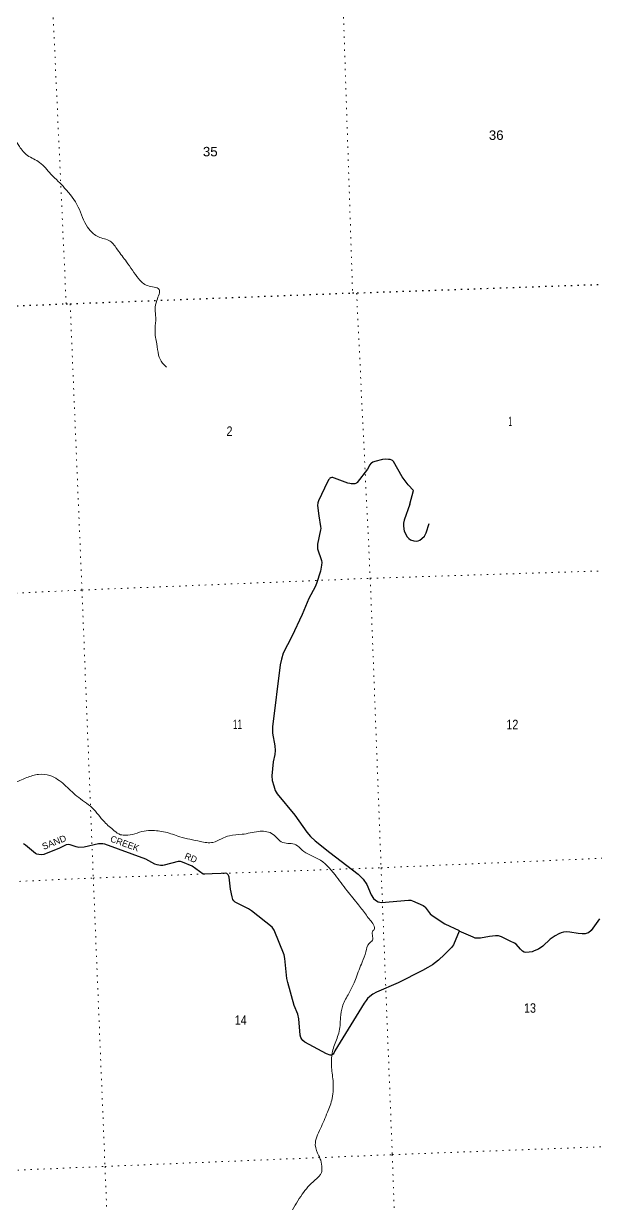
# Model space of a CAD drawing. Header units: feet. Extents: x 727543 to 978287, y 379550 to 572970.
# Drawn here: x 888294 to 898883, y 490295 to 512144 of the extents above; entities that cross this region are included whole.
import ezdxf
from ezdxf.enums import TextEntityAlignment as Align

# ---------------------------------------------------------------- set-up
doc = ezdxf.new("R2010")
doc.units = ezdxf.units.FT
doc.header["$LTSCALE"] = 80
doc.linetypes.add('DOTTED', pattern=[1.5, 0.3, -1.2])
for name, color, linetype, lineweight in [('29', 7, 'Continuous', 25), ('39', 7, 'Continuous', 13), ('6', 7, 'DOTTED', 25), ('7', 7, 'DOTTED', 13)]:
    doc.layers.add(name, color=color, linetype=linetype, lineweight=lineweight)
doc.layers.add('30', color=7, linetype='Continuous')

msp = doc.modelspace()

# ---------------------------------------------------------------- linework, layer by layer
at = {"layer": '29'}
for points in [[(895443.59, 503245.38), (895512.86, 503496.9), (895414.47, 503605.63), (895302.12, 503752.12), (895144.74, 504035.96), (895127.12, 504052.13), (895110.2, 504060.6), (895084.81, 504069.07), (895051.9, 504073.77), (894988.84, 504075.49), (894940.47, 504071.42), (894795.67, 504032.84), (894760.88, 504020.61), (894736.81, 504005.73), (894726.09, 503995.2), (894708.22, 503972.62), (894661, 503895.33), (894472.21, 503646.6), (894465.63, 503640.01), (894454.68, 503631.7), (894443.53, 503626.37), (894430.84, 503623.08), (894390.87, 503621.2), (894362.66, 503622.14), (894333.52, 503626.84), (894300.5, 503634.95), (894048.8, 503728.8), (894032.63, 503734.57), (894020.17, 503737.62), (894014.76, 503738.33), (894002.54, 503737.86), (893986.32, 503733.86), (893974.8, 503729.39), (893963.96, 503723.02), (893957.4, 503715.75), (893946.82, 503701.87), (893922.85, 503657.18), (893757.82, 503307.63), (893742.78, 503266.23), (893738.52, 503222.24), (893761.78, 503031.41), (893793.61, 502830.86), (893797.32, 502795.77), (893793.56, 502767.54), (893734.32, 502505.03), (893733.38, 502460.81), (893738.43, 502414.39), (893809.26, 502203.45), (893814.24, 502165.36), (893813.3, 502113.61), (893790.34, 502004.69), (893719.28, 501774.88), (893692.82, 501711.56), (893575.39, 501496.3), (893451.68, 501199.99), (893264.19, 500795.82), (893102.73, 500483.69), (893066.71, 500376.68), (893044.04, 500269.03), (892903.1, 499121.51), (892901.43, 499006.49), (892944.47, 498767.72), (892951.33, 498681.53), (892944.47, 498605.89), (892914.5, 498475.91), (892890.56, 498212.3), (892899.34, 498124.14), (892925.67, 498030.05), (892952, 497943.48), (892989.58, 497877.4), (893316.23, 497485.95), (893537.84, 497172.65), (893608.32, 497091.02), (893694.83, 497011.98), (893963.29, 496791.65), (894490.82, 496394.98), (894584.34, 496298.76), (894647.84, 496204.03), (894730.13, 496007.74), (894776.16, 495944.98), (894810.01, 495911.1), (894862.67, 495877.23), (894923.37, 495864.85), (895421.62, 495913.22), (895452.23, 495912.99), (895467.75, 495911.57), (895494.08, 495900.28), (895692, 495810.1), (895715.51, 495795.37), (895731.03, 495781.72), (895751.71, 495755.38), (895802.49, 495680.11), (895821.77, 495659.88), (895860.77, 495627.75), (896097.05, 495474.64), (896357.4, 495348.59)], [(895443.59, 503245.38), (895342.5, 502946.74), (895329.17, 502895.63), (895326.95, 502848.96), (895333.62, 502782.29), (895342.5, 502751.18), (895364.71, 502693.4), (895395.81, 502640.07), (895426.9, 502606.73), (895460.22, 502584.51), (895522.41, 502566.73), (895564.61, 502560.06), (895600.15, 502564.51), (895633.46, 502577.84), (895671.22, 502606.73), (895715.64, 502653.4), (895746.74, 502711.18), (895806.71, 502884.52)], [(894060.46, 493117.8), (894040.09, 493080.48), (894027.22, 493060.6), (893997.52, 493038.2), (893968.92, 493038.02), (893901.03, 493064.21), (893499.62, 493280.67), (893463.99, 493311.82), (893443.31, 493338.16), (893428.26, 493370.15), (893416.44, 493410.27), (893389.74, 493716.07), (893371.85, 493799.21), (893305.15, 493960.73), (893187.66, 494385.69), (893171.57, 494460.66), (893131.91, 494833.59), (893117.03, 494897.24), (892932.88, 495353.9), (892909.23, 495393.07), (892894.18, 495408.12), (892514.55, 495713), (892461.65, 495752.49), (892212.98, 495875.32), (892188.03, 495896.44), (892171.11, 495920.91), (892153.49, 495975.68), (892126.56, 496115.86), (892101.76, 496338.94), (892096.83, 496357.48), (892080.84, 496382.88), (892064.86, 496400.76), (892056.4, 496405.46), (892039.94, 496409.69), (891953.43, 496405.93), (891616.81, 496394.64), (891417.33, 496540.81), (891235.99, 496617.63), (891200.48, 496626.11), (891180.52, 496629.86), (891153.25, 496625.16), (890897.49, 496557.41), (890870.23, 496552.71), (890828.95, 496555.09), (890767.73, 496566.82), (890726.36, 496580), (890555.88, 496672.23), (889797.36, 496948.83), (889758.21, 496953.9), (889679.83, 496951.65), (889414.51, 496894.21), (889314.99, 496887.67), (889266.5, 496895.72), (889158.9, 496938.48), (889118.31, 496943.68), (889079.92, 496938.48), (888959.6, 496872), (888671.16, 496758.22), (888630.46, 496750.3), (888577.81, 496754.07), (888538.32, 496763.47), (888512.18, 496777.42), (888331.46, 496930.95), (888292.9, 496954.48)], [(898957.05, 495567.5), (898802.93, 495352.11), (898756.28, 495308.77), (898729.63, 495297.66), (898691.87, 495289.88), (898636.35, 495288.77), (898563.05, 495294.33), (898412.02, 495317.66), (898354.27, 495325.44), (898292.08, 495317.66), (898249.88, 495306.55), (898203.24, 495289.88), (898136.6, 495253.22), (898047.76, 495187.66), (897910.06, 495058.77), (897827.87, 495005.44), (897745.7, 494969.88), (897710.15, 494956.55), (897656.85, 494945.44), (897585.78, 494943.21), (897561.34, 494949.88), (897532.47, 494965.44), (897496.94, 495000.99), (897416.98, 495094.32), (897385.88, 495116.55), (897301.48, 495152.1), (897146.01, 495232.1), (897090.47, 495248.78), (897063.82, 495251), (897030.51, 495249.88), (896923.9, 495240.99), (896752.87, 495206.56), (896701.79, 495205.44), (896657.36, 495208.78), (896617.39, 495223.21), (896359.75, 495338.77)], [(896359.75, 495338.77), (896253.14, 495086.58), (896217.6, 495034.35), (896088.78, 494905.46), (895979.94, 494802.13), (895866.67, 494714.34), (895782.27, 494662.12), (895680.1, 494607.67), (895231.44, 494381), (894831.65, 494207.66), (894758.36, 494167.67), (894705.05, 494127.66), (894665.07, 494087.66), (894636.2, 494054.33), (894600.66, 494003.22), (894060.46, 493117.8)]]:
    msp.add_lwpolyline(points, dxfattribs=at)
at = {"layer": '39'}
for points in [[(881417.7, 509878.6), (881536.39, 509981.91), (881697.55, 510139.33), (881908, 510277.33), (882012.7, 510363.5), (882254.38, 510474.13), (882401.35, 510502.93), (882584.6, 510405.37), (882866.5, 510327.03), (883052.21, 510215.38), (883278.11, 510179.84), (883552.08, 510161.96), (883714.27, 510156.83), (883938.5, 510175.86), (884196.6, 510147.38), (884466.42, 510066.64), (884726.27, 510113.08), (885046.07, 510185.64), (885336.66, 510352.39), (885525.75, 510394.63), (885746.32, 510532.93), (886191.44, 510680.16), (886483.29, 510739.72), (886742.6, 510737.57), (886880.15, 510677.06), (887049.01, 510718.67), (887185.63, 510688.47), (887384.78, 510733.04), (887569.41, 510722.53), (887722.53, 510682.72), (887841.12, 510514.38), (887980.41, 510397.26), (888077.91, 510189.83), (888131.81, 510017.47), (888215.37, 509868.29), (888366.27, 509702.96), (888591.04, 509572.29), (888800.21, 509356.15), (888935.95, 509222.73), (889053.17, 509098.86), (889307.02, 508746.5), (889476.45, 508373.34), (889587.47, 508253.33), (889678.36, 508195.42), (889895.52, 508115.09), (890034.15, 507953.44), (890198.86, 507733.91), (890423.14, 507421.11), (890587.09, 507292.61), (890801.91, 507222.32), (890761.57, 507018.74), (890728.15, 506853.82), (890741.01, 506698.42), (890729.07, 506493.69), (890738.01, 506334.12), (890762.03, 506211.43), (890794.66, 506006.05), (890866.08, 505856.49), (890939.32, 505779.83)], [(882013.75, 494951.44), (882120.11, 494976.98), (882298.38, 495107.91), (882429.73, 495249.53), (882601.99, 495378.26), (882784.55, 495501.23), (882924.87, 495614.8), (883029.22, 495646.34), (883332.34, 495734.57), (883621.11, 495828.43), (883894.48, 495962.29), (884085.78, 495998.52), (884281.23, 495899.31), (884504.64, 496011.4), (884715.87, 496189.88), (884958.5, 496401.7), (885191.64, 496526.23), (885243.94, 496537.95), (885498.01, 496640.86), (885668.82, 496684.56), (885974.4, 496758.7), (886079.17, 496842.86), (886478.69, 497089.85), (886727.59, 497229.03), (886929.11, 497328.3), (887083.9, 497432.2), (887257.58, 497514.43), (887465.58, 497666.51), (887679.65, 497818.78), (887862.33, 497937.7), (888093.39, 498064.19), (888353.1, 498181.43), (888570.02, 498240.71), (888779.3, 498218.82), (889049.83, 498049.08), (889279.04, 497839.62), (889563.26, 497619.72), (889789.98, 497359.61), (889973.19, 497197.3), (890090.88, 497124.03), (890137.73, 497115.35), (890307.52, 497126.64), (890484.03, 497182.65), (890649.58, 497199.88), (890919.88, 497169.75), (891185.72, 497086.87), (891567.21, 496997.43), (891798.62, 496980.27), (891956.62, 497045.83), (892104.68, 497105.01), (892340.86, 497130.48), (892643.02, 497184.29), (892885.17, 497147.22), (893094.87, 496979.66), (893335.13, 496938.48), (893453.69, 496836.91), (893744.14, 496677.9), (894061.07, 496382.11), (894284.86, 496085.49), (894495.39, 495824.88), (894641.02, 495633.09), (894712.73, 495540.19), (894772.06, 495455.01), (894782.94, 495364.29), (894763.27, 495345.48), (894753.67, 495262.22), (894752.47, 495169.11), (894693.5, 495110.64), (894631.51, 494952.94), (894564.37, 494764.72), (894449.74, 494473.88), (894402.81, 494353.06), (894301.46, 494157.72), (894196.74, 493940.02), (894164.44, 493738.71), (894128.79, 493448.27), (894039.16, 493200.69), (893995.96, 492958.58), (893995.38, 492845.25), (894024.05, 492570.95), (894007.85, 492240.64), (893920.56, 491983.01), (893790.12, 491679.54), (893696.1, 491377.19), (893760.98, 491176.85), (893795.9, 491094.96), (893816.68, 490945.87), (893810.94, 490868.81), (893687.74, 490725.41), (893452.68, 490465.26), (893248.17, 490133.2)]]:
    msp.add_spline(points, degree=3, dxfattribs=at)
at = {"layer": '6'}
msp.add_lwpolyline([(881546.06, 506662.83), (883729.97, 506739.82), (889082.47, 506954.98), (889154.3, 506956.25), (894386.79, 507156.51), (894473.07, 507156.88), (899717.97, 507340.66), (901819.6, 507445.5)], dxfattribs=at)
at = {"layer": '7'}
for points in [[(893765.98, 523623.44), (893779.82, 523114.46), (893953.02, 517798.3), (894210.58, 512504.96), (894386.79, 507156.51)], [(888538.65, 520170.68), (888639.64, 517562.08), (888843.06, 512250.9), (889082.47, 506954.98)], [(894461.09, 507153.72), (894712.96, 501871.36), (894913.83, 496511.53), (895121.36, 491198.44), (895307.51, 485856.37), (895572.26, 480526.83), (895637.35, 477610.61)], [(889156.77, 506952.19), (889374.68, 501654.61), (889584.86, 496321.37), (889801.36, 490980.24), (890019.5, 485651.29), (890224.1, 480343.3)], [(883960.69, 501397.1), (884076.09, 501398.62), (889374.68, 501654.61), (894712.96, 501871.36), (899231.54, 502016.3)], [(881970.36, 496031.74), (884261.49, 496080.81), (889584.86, 496321.37), (894913.83, 496511.53), (900093.18, 496733.58)], [(882183.69, 490686.86), (884467.37, 490755.53), (889801.36, 490980.24), (895121.36, 491198.44), (900403.77, 491395.92)]]:
    msp.add_lwpolyline(points, dxfattribs=at)

# ---------------------------------------------------------------- texts
at = {"layer": '30', "width": 1.05}
msp.add_text('SAND', height=120, rotation=21.528, dxfattribs=at).set_placement((888881.18, 496927.06), align=Align.CENTER)
at = {"layer": '30'}
for s, rotation, p in [('CREEK', 339.965, (890146.63, 496905.05)), ('RD', 337.041, (891369.4, 496639.88))]:
    msp.add_text(s, height=120, rotation=rotation, dxfattribs=at).set_placement(p, align=Align.CENTER)
at = {"layer": '7'}
for s, width, p in [('36', 1.05, (896908.97, 509990.47)), ('35', 1.05, (891613.88, 509686.05)), ('1', 0.4, (897271.64, 504689.68)), ('2', 0.85, (892051.75, 504508.95)), ('11', 0.65, (892170.46, 499079.9)), ('12', 0.85, (897233.76, 499077.21)), ('13', 0.85, (897560.9, 493826.48)), ('14', 0.85, (892204.6, 493603.11))]:
    msp.add_text(s, height=175, dxfattribs=dict(at, width=width)).set_placement(p)

doc.saveas('drawing.dxf')
